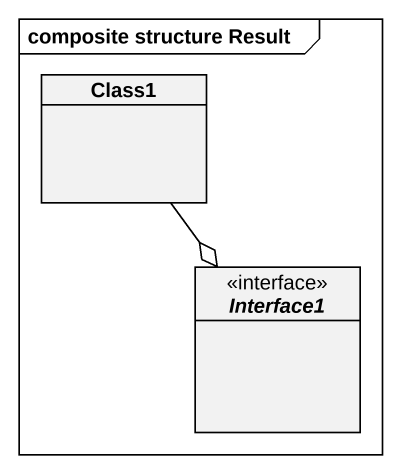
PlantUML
@startuml
mainframe composite structure Result
hide circle
hide empty members
class Class1
interface Interface1 <<interface>>
Class1 --o Interface1
@enduml
